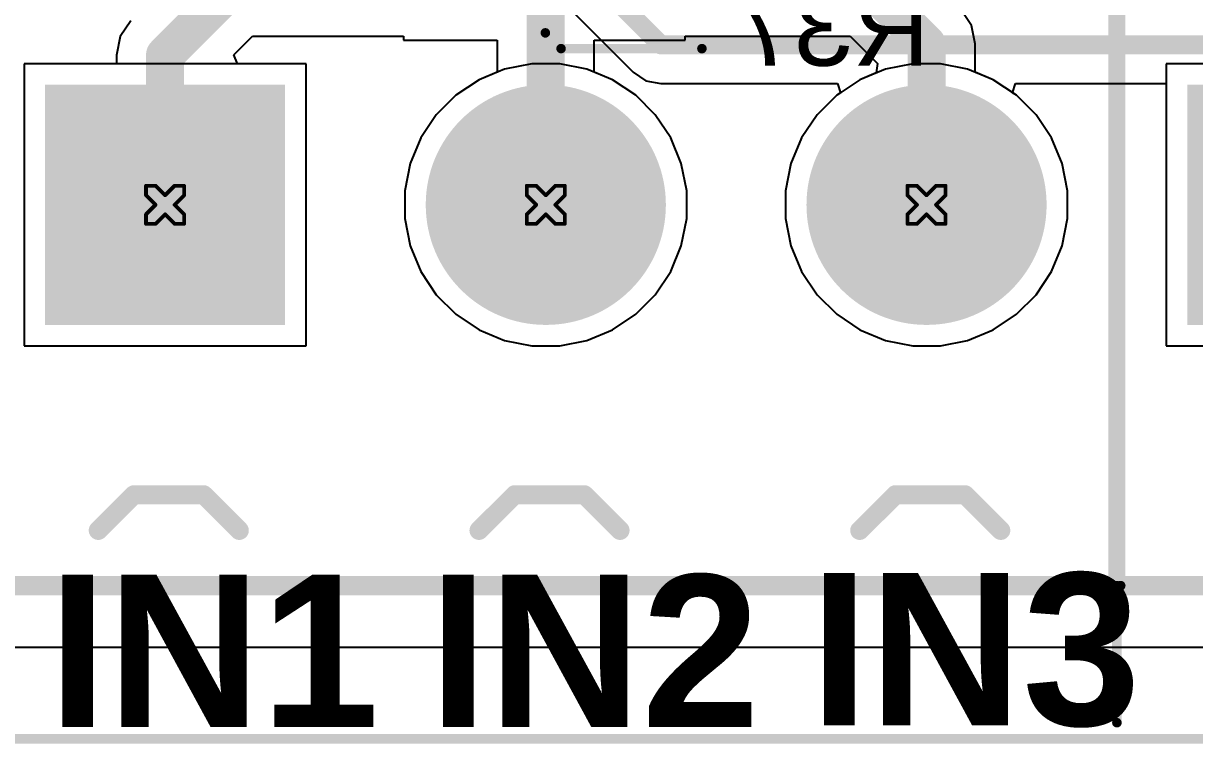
# Model space of a CAD drawing. Header units: inches. Extents: x -21 to 276, y -5 to 220.
# Drawn here: x 26.61 to 42.23, y -4.58 to 5.02 of the extents above; entities that cross this region are included whole.
import ezdxf

# ---------------------------------------------------------------- set-up
doc = ezdxf.new("R2010")
doc.units = ezdxf.units.IN
for name, color, linetype in [('Board_Outline', 216, 'Continuous'), ('Bottom Layer', 5, 'Continuous'), ('Bottom Overlay', 54, 'Continuous'), ('Bottom Solder', 6, 'Continuous'), ('Drill Drawing', 1, 'Continuous'), ('Ground', 16, 'Continuous'), ('Multi-Layer', 9, 'Continuous'), ('Pad Holes', 156, 'Continuous'), ('Power + Signal', 76, 'Continuous'), ('Top Layer', 1, 'Continuous'), ('Top Overlay', 2, 'Continuous'), ('Top Solder', 216, 'Continuous')]:
    doc.layers.add(name, color=color, linetype=linetype)
doc.styles.add('Arial', font='', dxfattribs={"height": 0.2})
doc.styles.add('Arial_Bold', font='', dxfattribs={"height": 0.2})
doc.styles.get('Arial').set_extended_font_data('Arial')
doc.styles.get('Arial_Bold').set_extended_font_data('Arial', bold=True)

# ---------------------------------------------------------------- blocks, each defined once
blk = doc.blocks.new('DB128L_5_08_3P_BK_S_138')
at = {"layer": 'Bottom Layer'}
blk.add_hatch(color=5, dxfattribs=at).paths.add_polyline_path([(-3.58, 1.5), (-3.58, -1.5), (-6.58, -1.5), (-6.58, 1.5)])
h = blk.add_hatch(color=5, dxfattribs=at)
edge = h.paths.add_edge_path()
edge.add_arc((0, 0), 1.5, 0, 360)
h = blk.add_hatch(color=5, dxfattribs=at)
edge = h.paths.add_edge_path()
edge.add_arc((5.08, 0), 1.5, 0, 360)
at = {"layer": 'Bottom Solder'}
blk.add_hatch(color=6, dxfattribs=at).paths.add_polyline_path([(-3.478, 1.602), (-3.478, -1.602), (-6.682, -1.602), (-6.682, 1.602)])
h = blk.add_hatch(color=6, dxfattribs=at)
edge = h.paths.add_edge_path()
edge.add_arc((0, 0), 1.602, 0, 360)
h = blk.add_hatch(color=6, dxfattribs=at)
edge = h.paths.add_edge_path()
edge.add_arc((5.08, 0), 1.602, 0, 360)
at = {"layer": 'Ground'}
blk.add_hatch(color=16, dxfattribs=at).paths.add_polyline_path([(-3.58, 1.5), (-3.58, -1.5), (-6.58, -1.5), (-6.58, 1.5)])
h = blk.add_hatch(color=16, dxfattribs=at)
edge = h.paths.add_edge_path()
edge.add_arc((0, 0), 1.5, 0, 360)
h = blk.add_hatch(color=16, dxfattribs=at)
edge = h.paths.add_edge_path()
edge.add_arc((5.08, 0), 1.5, 0, 360)
at = {"layer": 'Multi-Layer'}
blk.add_hatch(color=9, dxfattribs=at).paths.add_polyline_path([(-3.58, 1.5), (-3.58, -1.5), (-6.58, -1.5), (-6.58, 1.5)])
h = blk.add_hatch(color=9, dxfattribs=at)
edge = h.paths.add_edge_path()
edge.add_arc((0, 0), 1.5, 0, 360)
h = blk.add_hatch(color=9, dxfattribs=at)
edge = h.paths.add_edge_path()
edge.add_arc((5.08, 0), 1.5, 0, 360)
at = {"layer": 'Pad Holes'}
h = blk.add_hatch(color=7, dxfattribs=at)
edge = h.paths.add_edge_path()
edge.add_arc((-5.08, 0), 0.8, 0, 360)
h = blk.add_hatch(color=7, dxfattribs=at)
edge = h.paths.add_edge_path()
edge.add_arc((0, 0), 0.8, 0, 360)
h = blk.add_hatch(color=7, dxfattribs=at)
edge = h.paths.add_edge_path()
edge.add_arc((5.08, 0), 0.8, 0, 360)
at = {"layer": 'Power + Signal'}
blk.add_hatch(color=76, dxfattribs=at).paths.add_polyline_path([(-3.58, 1.5), (-3.58, -1.5), (-6.58, -1.5), (-6.58, 1.5)])
h = blk.add_hatch(color=76, dxfattribs=at)
edge = h.paths.add_edge_path()
edge.add_arc((0, 0), 1.5, 0, 360)
h = blk.add_hatch(color=76, dxfattribs=at)
edge = h.paths.add_edge_path()
edge.add_arc((5.08, 0), 1.5, 0, 360)
at = {"layer": 'Top Layer'}
blk.add_hatch(color=1, dxfattribs=at).paths.add_polyline_path([(-3.58, 1.5), (-3.58, -1.5), (-6.58, -1.5), (-6.58, 1.5)])
h = blk.add_hatch(color=1, dxfattribs=at)
edge = h.paths.add_edge_path()
edge.add_arc((0, 0), 1.5, 0, 360)
h = blk.add_hatch(color=1, dxfattribs=at)
edge = h.paths.add_edge_path()
edge.add_arc((5.08, 0), 1.5, 0, 360)
at = {"layer": 'Top Solder'}
blk.add_hatch(color=216, dxfattribs=at).paths.add_polyline_path([(-3.478, 1.602), (-3.478, -1.602), (-6.682, -1.602), (-6.682, 1.602)])
h = blk.add_hatch(color=216, dxfattribs=at)
edge = h.paths.add_edge_path()
edge.add_arc((0, 0), 1.602, 0, 360)
h = blk.add_hatch(color=216, dxfattribs=at)
edge = h.paths.add_edge_path()
edge.add_arc((5.08, 0), 1.602, 0, 360)
at = {"layer": 'Top Overlay'}
for points in [[(-7.671, -5.08, 0.127, 0.127, 0), (-7.671, 5.131, 0.127, 0.127, 0)], [(-7.671, 5.131, 0.127, 0.127, 0), (7.671, 5.131, 0.127, 0.127, 0)], [(7.671, -5.08, 0.127, 0.127, 0), (7.671, 5.131, 0.127, 0.127, 0)], [(-5.971, -4.343, 0.254, 0.254, 0), (-5.494, -3.867, 0.254, 0.254, 0)], [(-5.494, -3.867, 0.254, 0.254, 0), (-4.566, -3.867, 0.254, 0.254, 0)], [(-4.566, -3.867, 0.254, 0.254, 0), (-4.089, -4.343, 0.254, 0.254, 0)], [(-0.891, -4.343, 0.254, 0.254, 0), (-0.414, -3.867, 0.254, 0.254, 0)], [(-0.414, -3.867, 0.254, 0.254, 0), (0.514, -3.867, 0.254, 0.254, 0)], [(0.514, -3.867, 0.254, 0.254, 0), (0.991, -4.343, 0.254, 0.254, 0)], [(4.189, -4.343, 0.254, 0.254, 0), (4.666, -3.867, 0.254, 0.254, 0)], [(4.666, -3.867, 0.254, 0.254, 0), (5.594, -3.867, 0.254, 0.254, 0)], [(5.594, -3.867, 0.254, 0.254, 0), (6.071, -4.343, 0.254, 0.254, 0)], [(-7.671, -5.08, 0.127, 0.127, 0), (7.671, -5.08, 0.127, 0.127, 0)]]:
    blk.add_lwpolyline(points, format="xyseb", dxfattribs=at)
for points in [[(-7.703, 5.131, 0.0635, 0.0635, 1), (-7.639, 5.131, 0.0635, 0.0635, 1)], [(-7.703, 5.131, 0.0635, 0.0635, 1), (-7.639, 5.131, 0.0635, 0.0635, 1)], [(7.639, 5.131, 0.0635, 0.0635, 1), (7.703, 5.131, 0.0635, 0.0635, 1)], [(7.639, 5.131, 0.0635, 0.0635, 1), (7.703, 5.131, 0.0635, 0.0635, 1)], [(-5.558, -3.867, 0.127, 0.127, 1), (-5.431, -3.867, 0.127, 0.127, 1)], [(-5.558, -3.867, 0.127, 0.127, 1), (-5.431, -3.867, 0.127, 0.127, 1)], [(-4.63, -3.867, 0.127, 0.127, 1), (-4.503, -3.867, 0.127, 0.127, 1)], [(-4.63, -3.867, 0.127, 0.127, 1), (-4.503, -3.867, 0.127, 0.127, 1)], [(-0.478, -3.867, 0.127, 0.127, 1), (-0.351, -3.867, 0.127, 0.127, 1)], [(-0.478, -3.867, 0.127, 0.127, 1), (-0.351, -3.867, 0.127, 0.127, 1)], [(0.45, -3.867, 0.127, 0.127, 1), (0.577, -3.867, 0.127, 0.127, 1)], [(0.45, -3.867, 0.127, 0.127, 1), (0.577, -3.867, 0.127, 0.127, 1)], [(4.602, -3.867, 0.127, 0.127, 1), (4.729, -3.867, 0.127, 0.127, 1)], [(4.602, -3.867, 0.127, 0.127, 1), (4.729, -3.867, 0.127, 0.127, 1)], [(5.53, -3.867, 0.127, 0.127, 1), (5.657, -3.867, 0.127, 0.127, 1)], [(5.53, -3.867, 0.127, 0.127, 1), (5.657, -3.867, 0.127, 0.127, 1)], [(-6.035, -4.343, 0.127, 0.127, 1), (-5.908, -4.343, 0.127, 0.127, 1)], [(-4.153, -4.343, 0.127, 0.127, 1), (-4.026, -4.343, 0.127, 0.127, 1)], [(-0.955, -4.343, 0.127, 0.127, 1), (-0.828, -4.343, 0.127, 0.127, 1)], [(0.927, -4.343, 0.127, 0.127, 1), (1.054, -4.343, 0.127, 0.127, 1)], [(4.125, -4.343, 0.127, 0.127, 1), (4.252, -4.343, 0.127, 0.127, 1)], [(6.007, -4.343, 0.127, 0.127, 1), (6.134, -4.343, 0.127, 0.127, 1)], [(-7.703, -5.08, 0.0635, 0.0635, 1), (-7.639, -5.08, 0.0635, 0.0635, 1)], [(-7.703, -5.08, 0.0635, 0.0635, 1), (-7.639, -5.08, 0.0635, 0.0635, 1)], [(7.639, -5.08, 0.0635, 0.0635, 1), (7.703, -5.08, 0.0635, 0.0635, 1)], [(7.639, -5.08, 0.0635, 0.0635, 1), (7.703, -5.08, 0.0635, 0.0635, 1)]]:
    blk.add_lwpolyline(points, format="xyseb", close=True, dxfattribs=at)
blk = doc.blocks.new('DB128L_5_08_3P_BK_S_139')
at = {"layer": 'Bottom Layer'}
blk.add_hatch(color=5, dxfattribs=at).paths.add_polyline_path([(-3.58, 1.5), (-3.58, -1.5), (-6.58, -1.5), (-6.58, 1.5)])
h = blk.add_hatch(color=5, dxfattribs=at)
edge = h.paths.add_edge_path()
edge.add_arc((0, 0), 1.5, 0, 360)
h = blk.add_hatch(color=5, dxfattribs=at)
edge = h.paths.add_edge_path()
edge.add_arc((5.08, 0), 1.5, 0, 360)
at = {"layer": 'Bottom Solder'}
blk.add_hatch(color=6, dxfattribs=at).paths.add_polyline_path([(-3.478, 1.602), (-3.478, -1.602), (-6.682, -1.602), (-6.682, 1.602)])
h = blk.add_hatch(color=6, dxfattribs=at)
edge = h.paths.add_edge_path()
edge.add_arc((0, 0), 1.602, 0, 360)
h = blk.add_hatch(color=6, dxfattribs=at)
edge = h.paths.add_edge_path()
edge.add_arc((5.08, 0), 1.602, 0, 360)
at = {"layer": 'Ground'}
blk.add_hatch(color=16, dxfattribs=at).paths.add_polyline_path([(-3.58, 1.5), (-3.58, -1.5), (-6.58, -1.5), (-6.58, 1.5)])
h = blk.add_hatch(color=16, dxfattribs=at)
edge = h.paths.add_edge_path()
edge.add_arc((0, 0), 1.5, 0, 360)
h = blk.add_hatch(color=16, dxfattribs=at)
edge = h.paths.add_edge_path()
edge.add_arc((5.08, 0), 1.5, 0, 360)
at = {"layer": 'Multi-Layer'}
blk.add_hatch(color=9, dxfattribs=at).paths.add_polyline_path([(-3.58, 1.5), (-3.58, -1.5), (-6.58, -1.5), (-6.58, 1.5)])
h = blk.add_hatch(color=9, dxfattribs=at)
edge = h.paths.add_edge_path()
edge.add_arc((0, 0), 1.5, 0, 360)
h = blk.add_hatch(color=9, dxfattribs=at)
edge = h.paths.add_edge_path()
edge.add_arc((5.08, 0), 1.5, 0, 360)
at = {"layer": 'Pad Holes'}
h = blk.add_hatch(color=7, dxfattribs=at)
edge = h.paths.add_edge_path()
edge.add_arc((-5.08, 0), 0.8, 0, 360)
h = blk.add_hatch(color=7, dxfattribs=at)
edge = h.paths.add_edge_path()
edge.add_arc((0, 0), 0.8, 0, 360)
h = blk.add_hatch(color=7, dxfattribs=at)
edge = h.paths.add_edge_path()
edge.add_arc((5.08, 0), 0.8, 0, 360)
at = {"layer": 'Power + Signal'}
blk.add_hatch(color=76, dxfattribs=at).paths.add_polyline_path([(-3.58, 1.5), (-3.58, -1.5), (-6.58, -1.5), (-6.58, 1.5)])
h = blk.add_hatch(color=76, dxfattribs=at)
edge = h.paths.add_edge_path()
edge.add_arc((0, 0), 1.5, 0, 360)
h = blk.add_hatch(color=76, dxfattribs=at)
edge = h.paths.add_edge_path()
edge.add_arc((5.08, 0), 1.5, 0, 360)
at = {"layer": 'Top Layer'}
blk.add_hatch(color=1, dxfattribs=at).paths.add_polyline_path([(-3.58, 1.5), (-3.58, -1.5), (-6.58, -1.5), (-6.58, 1.5)])
h = blk.add_hatch(color=1, dxfattribs=at)
edge = h.paths.add_edge_path()
edge.add_arc((0, 0), 1.5, 0, 360)
h = blk.add_hatch(color=1, dxfattribs=at)
edge = h.paths.add_edge_path()
edge.add_arc((5.08, 0), 1.5, 0, 360)
at = {"layer": 'Top Solder'}
blk.add_hatch(color=216, dxfattribs=at).paths.add_polyline_path([(-3.478, 1.602), (-3.478, -1.602), (-6.682, -1.602), (-6.682, 1.602)])
h = blk.add_hatch(color=216, dxfattribs=at)
edge = h.paths.add_edge_path()
edge.add_arc((0, 0), 1.602, 0, 360)
h = blk.add_hatch(color=216, dxfattribs=at)
edge = h.paths.add_edge_path()
edge.add_arc((5.08, 0), 1.602, 0, 360)
at = {"layer": 'Top Overlay'}
for points in [[(-7.671, -5.08, 0.127, 0.127, 0), (-7.671, 5.131, 0.127, 0.127, 0)], [(-7.671, 5.131, 0.127, 0.127, 0), (7.671, 5.131, 0.127, 0.127, 0)], [(7.671, -5.08, 0.127, 0.127, 0), (7.671, 5.131, 0.127, 0.127, 0)], [(-5.971, -4.343, 0.254, 0.254, 0), (-5.494, -3.867, 0.254, 0.254, 0)], [(-5.494, -3.867, 0.254, 0.254, 0), (-4.566, -3.867, 0.254, 0.254, 0)], [(-4.566, -3.867, 0.254, 0.254, 0), (-4.089, -4.343, 0.254, 0.254, 0)], [(-0.891, -4.343, 0.254, 0.254, 0), (-0.414, -3.867, 0.254, 0.254, 0)], [(-0.414, -3.867, 0.254, 0.254, 0), (0.514, -3.867, 0.254, 0.254, 0)], [(0.514, -3.867, 0.254, 0.254, 0), (0.991, -4.343, 0.254, 0.254, 0)], [(4.189, -4.343, 0.254, 0.254, 0), (4.666, -3.867, 0.254, 0.254, 0)], [(4.666, -3.867, 0.254, 0.254, 0), (5.594, -3.867, 0.254, 0.254, 0)], [(5.594, -3.867, 0.254, 0.254, 0), (6.071, -4.343, 0.254, 0.254, 0)], [(-7.671, -5.08, 0.127, 0.127, 0), (7.671, -5.08, 0.127, 0.127, 0)]]:
    blk.add_lwpolyline(points, format="xyseb", dxfattribs=at)
for points in [[(-7.703, 5.131, 0.0635, 0.0635, 1), (-7.639, 5.131, 0.0635, 0.0635, 1)], [(-7.703, 5.131, 0.0635, 0.0635, 1), (-7.639, 5.131, 0.0635, 0.0635, 1)], [(7.639, 5.131, 0.0635, 0.0635, 1), (7.703, 5.131, 0.0635, 0.0635, 1)], [(7.639, 5.131, 0.0635, 0.0635, 1), (7.703, 5.131, 0.0635, 0.0635, 1)], [(-5.558, -3.867, 0.127, 0.127, 1), (-5.431, -3.867, 0.127, 0.127, 1)], [(-5.558, -3.867, 0.127, 0.127, 1), (-5.431, -3.867, 0.127, 0.127, 1)], [(-4.63, -3.867, 0.127, 0.127, 1), (-4.503, -3.867, 0.127, 0.127, 1)], [(-4.63, -3.867, 0.127, 0.127, 1), (-4.503, -3.867, 0.127, 0.127, 1)], [(-0.478, -3.867, 0.127, 0.127, 1), (-0.351, -3.867, 0.127, 0.127, 1)], [(-0.478, -3.867, 0.127, 0.127, 1), (-0.351, -3.867, 0.127, 0.127, 1)], [(0.45, -3.867, 0.127, 0.127, 1), (0.577, -3.867, 0.127, 0.127, 1)], [(0.45, -3.867, 0.127, 0.127, 1), (0.577, -3.867, 0.127, 0.127, 1)], [(4.602, -3.867, 0.127, 0.127, 1), (4.729, -3.867, 0.127, 0.127, 1)], [(4.602, -3.867, 0.127, 0.127, 1), (4.729, -3.867, 0.127, 0.127, 1)], [(5.53, -3.867, 0.127, 0.127, 1), (5.657, -3.867, 0.127, 0.127, 1)], [(5.53, -3.867, 0.127, 0.127, 1), (5.657, -3.867, 0.127, 0.127, 1)], [(-6.035, -4.343, 0.127, 0.127, 1), (-5.908, -4.343, 0.127, 0.127, 1)], [(-4.153, -4.343, 0.127, 0.127, 1), (-4.026, -4.343, 0.127, 0.127, 1)], [(-0.955, -4.343, 0.127, 0.127, 1), (-0.828, -4.343, 0.127, 0.127, 1)], [(0.927, -4.343, 0.127, 0.127, 1), (1.054, -4.343, 0.127, 0.127, 1)], [(4.125, -4.343, 0.127, 0.127, 1), (4.252, -4.343, 0.127, 0.127, 1)], [(6.007, -4.343, 0.127, 0.127, 1), (6.134, -4.343, 0.127, 0.127, 1)], [(-7.703, -5.08, 0.0635, 0.0635, 1), (-7.639, -5.08, 0.0635, 0.0635, 1)], [(-7.703, -5.08, 0.0635, 0.0635, 1), (-7.639, -5.08, 0.0635, 0.0635, 1)], [(7.639, -5.08, 0.0635, 0.0635, 1), (7.703, -5.08, 0.0635, 0.0635, 1)], [(7.639, -5.08, 0.0635, 0.0635, 1), (7.703, -5.08, 0.0635, 0.0635, 1)]]:
    blk.add_lwpolyline(points, format="xyseb", close=True, dxfattribs=at)

msp = doc.modelspace()

# ---------------------------------------------------------------- linework, layer by layer
at = {"layer": 'Board_Outline'}
msp.add_lwpolyline([(-4.499, -4.518, 0.127, 0.127, 0), (109.501, -4.518, 0.127, 0.127, 0)], format="xyseb", dxfattribs=at)
at = {"layer": 'Bottom Layer'}
for p, q in [((39.256, 4.998), (39.116, 5.208)), ((28.04, 5.059), (27.9, 4.849)), ((27.9, 4.849), (27.85, 4.601)), ((29.416, 4.604), (29.666, 4.853)), ((29.666, 4.853), (31.679, 4.853)), ((31.679, 4.853), (31.679, 4.802)), ((35.439, 4.802), (35.439, 4.853)), ((35.439, 4.853), (37.639, 4.853)), ((37.639, 4.853), (38.002, 4.491)), ((39.305, 4.75), (39.256, 4.998)), ((31.679, 4.802), (32.927, 4.802)), ((32.927, 4.802), (32.927, 4.372)), ((34.222, 4.374), (34.222, 4.802)), ((34.222, 4.802), (35.439, 4.802)), ((39.305, 4.373), (39.305, 4.75)), ((27.85, 4.601), (27.85, 4.486)), ((29.465, 4.486), (29.416, 4.604)), ((27.85, 4.486), (26.617, 4.486)), ((26.617, 4.486), (26.617, 0.724)), ((30.379, 4.486), (29.465, 4.486)), ((30.379, 0.724), (30.379, 4.486)), ((38.002, 4.491), (37.988, 4.364)), ((43.09, 4.486), (41.857, 4.486)), ((41.857, 4.486), (41.857, 0.724)), ((32.687, 4.272), (32.379, 4.066)), ((32.927, 4.372), (32.687, 4.272)), ((34.469, 4.272), (34.222, 4.374)), ((34.777, 4.066), (34.469, 4.272)), ((37.767, 4.272), (37.459, 4.066)), ((37.988, 4.364), (37.767, 4.272)), ((39.549, 4.272), (39.305, 4.373)), ((39.857, 4.066), (39.549, 4.272)), ((32.379, 4.066), (32.117, 3.804)), ((35.039, 3.804), (34.777, 4.066)), ((37.459, 4.066), (37.197, 3.804)), ((40.119, 3.804), (39.857, 4.066)), ((32.117, 3.804), (31.911, 3.496)), ((35.245, 3.496), (35.039, 3.804)), ((37.197, 3.804), (36.991, 3.496)), ((40.325, 3.496), (40.119, 3.804)), ((31.911, 3.496), (31.769, 3.154)), ((35.386, 3.154), (35.245, 3.496)), ((36.991, 3.496), (36.849, 3.154)), ((40.466, 3.154), (40.325, 3.496)), ((31.769, 3.154), (31.697, 2.791)), ((35.459, 2.791), (35.386, 3.154)), ((36.849, 3.154), (36.777, 2.791)), ((40.539, 2.791), (40.466, 3.154)), ((31.697, 2.791), (31.697, 2.42)), ((35.459, 2.42), (35.459, 2.791)), ((36.777, 2.791), (36.777, 2.42)), ((40.539, 2.42), (40.539, 2.791)), ((31.697, 2.42), (31.769, 2.057)), ((35.386, 2.057), (35.459, 2.42)), ((36.777, 2.42), (36.849, 2.057)), ((40.466, 2.057), (40.539, 2.42)), ((31.769, 2.057), (31.911, 1.714)), ((35.245, 1.714), (35.386, 2.057)), ((36.849, 2.057), (36.991, 1.714)), ((40.325, 1.714), (40.466, 2.057)), ((31.911, 1.714), (32.117, 1.406)), ((35.039, 1.406), (35.245, 1.714)), ((36.991, 1.714), (37.197, 1.406)), ((40.119, 1.406), (40.325, 1.714)), ((32.117, 1.406), (32.379, 1.144)), ((34.777, 1.144), (35.039, 1.406)), ((37.197, 1.406), (37.459, 1.144)), ((39.857, 1.144), (40.119, 1.406)), ((32.379, 1.144), (32.687, 0.938)), ((34.469, 0.938), (34.777, 1.144)), ((37.459, 1.144), (37.767, 0.938)), ((39.549, 0.938), (39.857, 1.144)), ((32.687, 0.938), (33.029, 0.797)), ((34.126, 0.797), (34.469, 0.938)), ((37.767, 0.938), (38.109, 0.797)), ((39.206, 0.797), (39.549, 0.938)), ((33.029, 0.797), (33.393, 0.724)), ((33.763, 0.724), (34.126, 0.797)), ((38.109, 0.797), (38.473, 0.724)), ((38.843, 0.724), (39.206, 0.797)), ((26.617, 0.724), (30.379, 0.724)), ((33.393, 0.724), (33.763, 0.724)), ((38.473, 0.724), (38.843, 0.724)), ((41.857, 0.724), (45.619, 0.724)), ((102.608, -3.302), (2.395, -3.302))]:
    msp.add_line(p, q, dxfattribs=at)
for points in [[(28.498, 4.601, 0.508, 0.508, 0), (29.397, 5.5, 0.508, 0.508, 0)], [(33.575, 2.608, 0.508, 0.508, 0), (33.575, 5.497, 0.508, 0.508, 0)], [(37.907, 5.5, 0.508, 0.508, 0), (38.658, 4.75, 0.508, 0.508, 0)], [(38.658, 2.605, 0.508, 0.508, 0), (38.658, 4.75, 0.508, 0.508, 0)], [(28.498, 2.605, 0.508, 0.508, 0), (28.498, 4.601, 0.508, 0.508, 0)], [(33.575, 2.608, 0.508, 0.508, 0), (33.578, 2.605, 0.508, 0.508, 0)]]:
    msp.add_lwpolyline(points, format="xyseb", dxfattribs=at)
for points in [[(38.531, 4.75, 0.254, 0.254, 1), (38.785, 4.75, 0.254, 0.254, 1)], [(38.531, 4.75, 0.254, 0.254, 1), (38.785, 4.75, 0.254, 0.254, 1)], [(28.371, 4.601, 0.254, 0.254, 1), (28.625, 4.601, 0.254, 0.254, 1)], [(28.371, 4.601, 0.254, 0.254, 1), (28.625, 4.601, 0.254, 0.254, 1)], [(28.371, 2.605, 0.254, 0.254, 1), (28.625, 2.605, 0.254, 0.254, 1)], [(33.448, 2.608, 0.254, 0.254, 1), (33.702, 2.608, 0.254, 0.254, 1)], [(33.448, 2.608, 0.254, 0.254, 1), (33.702, 2.608, 0.254, 0.254, 1)], [(33.451, 2.605, 0.254, 0.254, 1), (33.705, 2.605, 0.254, 0.254, 1)], [(38.531, 2.605, 0.254, 0.254, 1), (38.785, 2.605, 0.254, 0.254, 1)]]:
    msp.add_lwpolyline(points, format="xyseb", close=True, dxfattribs=at)
at = {"layer": 'Bottom Overlay'}
for points in [[(33.572, 4.898, 0.127, 0.127, 0), (33.572, 5.183, 0.127, 0.127, 0)], [(33.572, 4.898, 0.127, 0.127, 0), (33.782, 4.688, 0.127, 0.127, 0)], [(33.782, 4.688, 0.127, 0.127, 0), (35.661, 4.688, 0.127, 0.127, 0)], [(26.434, -2.475, 0.254, 0.254, 0), (54.265, -2.475, 0.254, 0.254, 0)]]:
    msp.add_lwpolyline(points, format="xyseb", dxfattribs=at)
for points in [[(33.54, 4.898, 0.0635, 0.0635, 1), (33.604, 4.898, 0.0635, 0.0635, 1)], [(33.54, 4.898, 0.0635, 0.0635, 1), (33.604, 4.898, 0.0635, 0.0635, 1)], [(33.75, 4.688, 0.0635, 0.0635, 1), (33.813, 4.688, 0.0635, 0.0635, 1)], [(33.75, 4.688, 0.0635, 0.0635, 1), (33.813, 4.688, 0.0635, 0.0635, 1)], [(35.629, 4.688, 0.0635, 0.0635, 1), (35.693, 4.688, 0.0635, 0.0635, 1)]]:
    msp.add_lwpolyline(points, format="xyseb", close=True, dxfattribs=at)
at = {"layer": 'Drill Drawing'}
for points in [[(28.244, 2.732, 0.0508, 0.0508, 0), (28.244, 2.859, 0.0508, 0.0508, 0)], [(28.244, 2.859, 0.0508, 0.0508, 0), (28.371, 2.859, 0.0508, 0.0508, 0)], [(28.371, 2.859, 0.0508, 0.0508, 0), (28.498, 2.732, 0.0508, 0.0508, 0)], [(28.498, 2.732, 0.0508, 0.0508, 0), (28.625, 2.859, 0.0508, 0.0508, 0)], [(28.625, 2.859, 0.0508, 0.0508, 0), (28.752, 2.859, 0.0508, 0.0508, 0)], [(28.752, 2.732, 0.0508, 0.0508, 0), (28.752, 2.859, 0.0508, 0.0508, 0)], [(33.324, 2.732, 0.0508, 0.0508, 0), (33.324, 2.859, 0.0508, 0.0508, 0)], [(33.324, 2.859, 0.0508, 0.0508, 0), (33.451, 2.859, 0.0508, 0.0508, 0)], [(33.451, 2.859, 0.0508, 0.0508, 0), (33.578, 2.732, 0.0508, 0.0508, 0)], [(33.578, 2.732, 0.0508, 0.0508, 0), (33.705, 2.859, 0.0508, 0.0508, 0)], [(33.705, 2.859, 0.0508, 0.0508, 0), (33.832, 2.859, 0.0508, 0.0508, 0)], [(33.832, 2.732, 0.0508, 0.0508, 0), (33.832, 2.859, 0.0508, 0.0508, 0)], [(38.404, 2.732, 0.0508, 0.0508, 0), (38.404, 2.859, 0.0508, 0.0508, 0)], [(38.404, 2.859, 0.0508, 0.0508, 0), (38.531, 2.859, 0.0508, 0.0508, 0)], [(38.531, 2.859, 0.0508, 0.0508, 0), (38.658, 2.732, 0.0508, 0.0508, 0)], [(38.658, 2.732, 0.0508, 0.0508, 0), (38.785, 2.859, 0.0508, 0.0508, 0)], [(38.785, 2.859, 0.0508, 0.0508, 0), (38.912, 2.859, 0.0508, 0.0508, 0)], [(38.912, 2.732, 0.0508, 0.0508, 0), (38.912, 2.859, 0.0508, 0.0508, 0)], [(28.244, 2.732, 0.0508, 0.0508, 0), (28.371, 2.605, 0.0508, 0.0508, 0)], [(28.625, 2.605, 0.0508, 0.0508, 0), (28.752, 2.732, 0.0508, 0.0508, 0)], [(33.324, 2.732, 0.0508, 0.0508, 0), (33.451, 2.605, 0.0508, 0.0508, 0)], [(33.705, 2.605, 0.0508, 0.0508, 0), (33.832, 2.732, 0.0508, 0.0508, 0)], [(38.404, 2.732, 0.0508, 0.0508, 0), (38.531, 2.605, 0.0508, 0.0508, 0)], [(38.785, 2.605, 0.0508, 0.0508, 0), (38.912, 2.732, 0.0508, 0.0508, 0)], [(28.244, 2.478, 0.0508, 0.0508, 0), (28.371, 2.605, 0.0508, 0.0508, 0)], [(28.244, 2.351, 0.0508, 0.0508, 0), (28.244, 2.478, 0.0508, 0.0508, 0)], [(28.371, 2.351, 0.0508, 0.0508, 0), (28.498, 2.478, 0.0508, 0.0508, 0)], [(28.498, 2.478, 0.0508, 0.0508, 0), (28.625, 2.351, 0.0508, 0.0508, 0)], [(28.625, 2.605, 0.0508, 0.0508, 0), (28.752, 2.478, 0.0508, 0.0508, 0)], [(28.752, 2.351, 0.0508, 0.0508, 0), (28.752, 2.478, 0.0508, 0.0508, 0)], [(33.324, 2.478, 0.0508, 0.0508, 0), (33.451, 2.605, 0.0508, 0.0508, 0)], [(33.324, 2.351, 0.0508, 0.0508, 0), (33.324, 2.478, 0.0508, 0.0508, 0)], [(33.451, 2.351, 0.0508, 0.0508, 0), (33.578, 2.478, 0.0508, 0.0508, 0)], [(33.578, 2.478, 0.0508, 0.0508, 0), (33.705, 2.351, 0.0508, 0.0508, 0)], [(33.705, 2.605, 0.0508, 0.0508, 0), (33.832, 2.478, 0.0508, 0.0508, 0)], [(33.832, 2.351, 0.0508, 0.0508, 0), (33.832, 2.478, 0.0508, 0.0508, 0)], [(38.404, 2.478, 0.0508, 0.0508, 0), (38.531, 2.605, 0.0508, 0.0508, 0)], [(38.404, 2.351, 0.0508, 0.0508, 0), (38.404, 2.478, 0.0508, 0.0508, 0)], [(38.531, 2.351, 0.0508, 0.0508, 0), (38.658, 2.478, 0.0508, 0.0508, 0)], [(38.658, 2.478, 0.0508, 0.0508, 0), (38.785, 2.351, 0.0508, 0.0508, 0)], [(38.785, 2.605, 0.0508, 0.0508, 0), (38.912, 2.478, 0.0508, 0.0508, 0)], [(38.912, 2.351, 0.0508, 0.0508, 0), (38.912, 2.478, 0.0508, 0.0508, 0)], [(28.244, 2.351, 0.0508, 0.0508, 0), (28.371, 2.351, 0.0508, 0.0508, 0)], [(28.625, 2.351, 0.0508, 0.0508, 0), (28.752, 2.351, 0.0508, 0.0508, 0)], [(33.324, 2.351, 0.0508, 0.0508, 0), (33.451, 2.351, 0.0508, 0.0508, 0)], [(33.705, 2.351, 0.0508, 0.0508, 0), (33.832, 2.351, 0.0508, 0.0508, 0)], [(38.404, 2.351, 0.0508, 0.0508, 0), (38.531, 2.351, 0.0508, 0.0508, 0)], [(38.785, 2.351, 0.0508, 0.0508, 0), (38.912, 2.351, 0.0508, 0.0508, 0)]]:
    msp.add_lwpolyline(points, format="xyseb", dxfattribs=at)
for points in [[(28.231, 2.859, 0.0254, 0.0254, 1), (28.256, 2.859, 0.0254, 0.0254, 1)], [(28.231, 2.859, 0.0254, 0.0254, 1), (28.256, 2.859, 0.0254, 0.0254, 1)], [(28.358, 2.859, 0.0254, 0.0254, 1), (28.383, 2.859, 0.0254, 0.0254, 1)], [(28.358, 2.859, 0.0254, 0.0254, 1), (28.383, 2.859, 0.0254, 0.0254, 1)], [(28.612, 2.859, 0.0254, 0.0254, 1), (28.637, 2.859, 0.0254, 0.0254, 1)], [(28.612, 2.859, 0.0254, 0.0254, 1), (28.637, 2.859, 0.0254, 0.0254, 1)], [(28.739, 2.859, 0.0254, 0.0254, 1), (28.764, 2.859, 0.0254, 0.0254, 1)], [(28.739, 2.859, 0.0254, 0.0254, 1), (28.764, 2.859, 0.0254, 0.0254, 1)], [(33.311, 2.859, 0.0254, 0.0254, 1), (33.336, 2.859, 0.0254, 0.0254, 1)], [(33.311, 2.859, 0.0254, 0.0254, 1), (33.336, 2.859, 0.0254, 0.0254, 1)], [(33.438, 2.859, 0.0254, 0.0254, 1), (33.463, 2.859, 0.0254, 0.0254, 1)], [(33.438, 2.859, 0.0254, 0.0254, 1), (33.463, 2.859, 0.0254, 0.0254, 1)], [(33.692, 2.859, 0.0254, 0.0254, 1), (33.717, 2.859, 0.0254, 0.0254, 1)], [(33.692, 2.859, 0.0254, 0.0254, 1), (33.717, 2.859, 0.0254, 0.0254, 1)], [(33.819, 2.859, 0.0254, 0.0254, 1), (33.844, 2.859, 0.0254, 0.0254, 1)], [(33.819, 2.859, 0.0254, 0.0254, 1), (33.844, 2.859, 0.0254, 0.0254, 1)], [(38.391, 2.859, 0.0254, 0.0254, 1), (38.416, 2.859, 0.0254, 0.0254, 1)], [(38.391, 2.859, 0.0254, 0.0254, 1), (38.416, 2.859, 0.0254, 0.0254, 1)], [(38.518, 2.859, 0.0254, 0.0254, 1), (38.543, 2.859, 0.0254, 0.0254, 1)], [(38.518, 2.859, 0.0254, 0.0254, 1), (38.543, 2.859, 0.0254, 0.0254, 1)], [(38.772, 2.859, 0.0254, 0.0254, 1), (38.797, 2.859, 0.0254, 0.0254, 1)], [(38.772, 2.859, 0.0254, 0.0254, 1), (38.797, 2.859, 0.0254, 0.0254, 1)], [(38.899, 2.859, 0.0254, 0.0254, 1), (38.924, 2.859, 0.0254, 0.0254, 1)], [(38.899, 2.859, 0.0254, 0.0254, 1), (38.924, 2.859, 0.0254, 0.0254, 1)], [(28.231, 2.732, 0.0254, 0.0254, 1), (28.256, 2.732, 0.0254, 0.0254, 1)], [(28.231, 2.732, 0.0254, 0.0254, 1), (28.256, 2.732, 0.0254, 0.0254, 1)], [(28.485, 2.732, 0.0254, 0.0254, 1), (28.51, 2.732, 0.0254, 0.0254, 1)], [(28.485, 2.732, 0.0254, 0.0254, 1), (28.51, 2.732, 0.0254, 0.0254, 1)], [(28.739, 2.732, 0.0254, 0.0254, 1), (28.764, 2.732, 0.0254, 0.0254, 1)], [(28.739, 2.732, 0.0254, 0.0254, 1), (28.764, 2.732, 0.0254, 0.0254, 1)], [(33.311, 2.732, 0.0254, 0.0254, 1), (33.336, 2.732, 0.0254, 0.0254, 1)], [(33.311, 2.732, 0.0254, 0.0254, 1), (33.336, 2.732, 0.0254, 0.0254, 1)], [(33.565, 2.732, 0.0254, 0.0254, 1), (33.59, 2.732, 0.0254, 0.0254, 1)], [(33.565, 2.732, 0.0254, 0.0254, 1), (33.59, 2.732, 0.0254, 0.0254, 1)], [(33.819, 2.732, 0.0254, 0.0254, 1), (33.844, 2.732, 0.0254, 0.0254, 1)], [(33.819, 2.732, 0.0254, 0.0254, 1), (33.844, 2.732, 0.0254, 0.0254, 1)], [(38.391, 2.732, 0.0254, 0.0254, 1), (38.416, 2.732, 0.0254, 0.0254, 1)], [(38.391, 2.732, 0.0254, 0.0254, 1), (38.416, 2.732, 0.0254, 0.0254, 1)], [(38.645, 2.732, 0.0254, 0.0254, 1), (38.67, 2.732, 0.0254, 0.0254, 1)], [(38.645, 2.732, 0.0254, 0.0254, 1), (38.67, 2.732, 0.0254, 0.0254, 1)], [(38.899, 2.732, 0.0254, 0.0254, 1), (38.924, 2.732, 0.0254, 0.0254, 1)], [(38.899, 2.732, 0.0254, 0.0254, 1), (38.924, 2.732, 0.0254, 0.0254, 1)], [(28.231, 2.478, 0.0254, 0.0254, 1), (28.256, 2.478, 0.0254, 0.0254, 1)], [(28.231, 2.478, 0.0254, 0.0254, 1), (28.256, 2.478, 0.0254, 0.0254, 1)], [(28.358, 2.605, 0.0254, 0.0254, 1), (28.383, 2.605, 0.0254, 0.0254, 1)], [(28.358, 2.605, 0.0254, 0.0254, 1), (28.383, 2.605, 0.0254, 0.0254, 1)], [(28.485, 2.478, 0.0254, 0.0254, 1), (28.51, 2.478, 0.0254, 0.0254, 1)], [(28.485, 2.478, 0.0254, 0.0254, 1), (28.51, 2.478, 0.0254, 0.0254, 1)], [(28.612, 2.605, 0.0254, 0.0254, 1), (28.637, 2.605, 0.0254, 0.0254, 1)], [(28.612, 2.605, 0.0254, 0.0254, 1), (28.637, 2.605, 0.0254, 0.0254, 1)], [(28.739, 2.478, 0.0254, 0.0254, 1), (28.764, 2.478, 0.0254, 0.0254, 1)], [(28.739, 2.478, 0.0254, 0.0254, 1), (28.764, 2.478, 0.0254, 0.0254, 1)], [(33.311, 2.478, 0.0254, 0.0254, 1), (33.336, 2.478, 0.0254, 0.0254, 1)], [(33.311, 2.478, 0.0254, 0.0254, 1), (33.336, 2.478, 0.0254, 0.0254, 1)], [(33.438, 2.605, 0.0254, 0.0254, 1), (33.463, 2.605, 0.0254, 0.0254, 1)], [(33.438, 2.605, 0.0254, 0.0254, 1), (33.463, 2.605, 0.0254, 0.0254, 1)], [(33.565, 2.478, 0.0254, 0.0254, 1), (33.59, 2.478, 0.0254, 0.0254, 1)], [(33.565, 2.478, 0.0254, 0.0254, 1), (33.59, 2.478, 0.0254, 0.0254, 1)], [(33.692, 2.605, 0.0254, 0.0254, 1), (33.717, 2.605, 0.0254, 0.0254, 1)], [(33.692, 2.605, 0.0254, 0.0254, 1), (33.717, 2.605, 0.0254, 0.0254, 1)], [(33.819, 2.478, 0.0254, 0.0254, 1), (33.844, 2.478, 0.0254, 0.0254, 1)], [(33.819, 2.478, 0.0254, 0.0254, 1), (33.844, 2.478, 0.0254, 0.0254, 1)], [(38.391, 2.478, 0.0254, 0.0254, 1), (38.416, 2.478, 0.0254, 0.0254, 1)], [(38.391, 2.478, 0.0254, 0.0254, 1), (38.416, 2.478, 0.0254, 0.0254, 1)], [(38.518, 2.605, 0.0254, 0.0254, 1), (38.543, 2.605, 0.0254, 0.0254, 1)], [(38.518, 2.605, 0.0254, 0.0254, 1), (38.543, 2.605, 0.0254, 0.0254, 1)], [(38.645, 2.478, 0.0254, 0.0254, 1), (38.67, 2.478, 0.0254, 0.0254, 1)], [(38.645, 2.478, 0.0254, 0.0254, 1), (38.67, 2.478, 0.0254, 0.0254, 1)], [(38.772, 2.605, 0.0254, 0.0254, 1), (38.797, 2.605, 0.0254, 0.0254, 1)], [(38.772, 2.605, 0.0254, 0.0254, 1), (38.797, 2.605, 0.0254, 0.0254, 1)], [(38.899, 2.478, 0.0254, 0.0254, 1), (38.924, 2.478, 0.0254, 0.0254, 1)], [(38.899, 2.478, 0.0254, 0.0254, 1), (38.924, 2.478, 0.0254, 0.0254, 1)], [(28.231, 2.351, 0.0254, 0.0254, 1), (28.256, 2.351, 0.0254, 0.0254, 1)], [(28.231, 2.351, 0.0254, 0.0254, 1), (28.256, 2.351, 0.0254, 0.0254, 1)], [(28.358, 2.351, 0.0254, 0.0254, 1), (28.383, 2.351, 0.0254, 0.0254, 1)], [(28.358, 2.351, 0.0254, 0.0254, 1), (28.383, 2.351, 0.0254, 0.0254, 1)], [(28.612, 2.351, 0.0254, 0.0254, 1), (28.637, 2.351, 0.0254, 0.0254, 1)], [(28.612, 2.351, 0.0254, 0.0254, 1), (28.637, 2.351, 0.0254, 0.0254, 1)], [(28.739, 2.351, 0.0254, 0.0254, 1), (28.764, 2.351, 0.0254, 0.0254, 1)], [(28.739, 2.351, 0.0254, 0.0254, 1), (28.764, 2.351, 0.0254, 0.0254, 1)], [(33.311, 2.351, 0.0254, 0.0254, 1), (33.336, 2.351, 0.0254, 0.0254, 1)], [(33.311, 2.351, 0.0254, 0.0254, 1), (33.336, 2.351, 0.0254, 0.0254, 1)], [(33.438, 2.351, 0.0254, 0.0254, 1), (33.463, 2.351, 0.0254, 0.0254, 1)], [(33.438, 2.351, 0.0254, 0.0254, 1), (33.463, 2.351, 0.0254, 0.0254, 1)], [(33.692, 2.351, 0.0254, 0.0254, 1), (33.717, 2.351, 0.0254, 0.0254, 1)], [(33.692, 2.351, 0.0254, 0.0254, 1), (33.717, 2.351, 0.0254, 0.0254, 1)], [(33.819, 2.351, 0.0254, 0.0254, 1), (33.844, 2.351, 0.0254, 0.0254, 1)], [(33.819, 2.351, 0.0254, 0.0254, 1), (33.844, 2.351, 0.0254, 0.0254, 1)], [(38.391, 2.351, 0.0254, 0.0254, 1), (38.416, 2.351, 0.0254, 0.0254, 1)], [(38.391, 2.351, 0.0254, 0.0254, 1), (38.416, 2.351, 0.0254, 0.0254, 1)], [(38.518, 2.351, 0.0254, 0.0254, 1), (38.543, 2.351, 0.0254, 0.0254, 1)], [(38.518, 2.351, 0.0254, 0.0254, 1), (38.543, 2.351, 0.0254, 0.0254, 1)], [(38.772, 2.351, 0.0254, 0.0254, 1), (38.797, 2.351, 0.0254, 0.0254, 1)], [(38.772, 2.351, 0.0254, 0.0254, 1), (38.797, 2.351, 0.0254, 0.0254, 1)], [(38.899, 2.351, 0.0254, 0.0254, 1), (38.924, 2.351, 0.0254, 0.0254, 1)], [(38.899, 2.351, 0.0254, 0.0254, 1), (38.924, 2.351, 0.0254, 0.0254, 1)]]:
    msp.add_lwpolyline(points, format="xyseb", close=True, dxfattribs=at)
at = {"layer": 'Ground'}
for p, q in [((30.379, 4.486), (26.617, 4.486)), ((26.617, 4.486), (26.617, 0.724)), ((30.379, 0.724), (30.379, 4.486)), ((33.029, 4.414), (32.687, 4.272)), ((33.393, 4.486), (33.029, 4.414)), ((33.763, 4.486), (33.393, 4.486)), ((34.126, 4.414), (33.763, 4.486)), ((34.469, 4.272), (34.126, 4.414)), ((38.109, 4.414), (37.767, 4.272)), ((38.473, 4.486), (38.109, 4.414)), ((38.843, 4.486), (38.473, 4.486)), ((39.206, 4.414), (38.843, 4.486)), ((39.549, 4.272), (39.206, 4.414)), ((45.619, 4.486), (41.857, 4.486)), ((41.857, 4.486), (41.857, 0.724)), ((32.687, 4.272), (32.379, 4.066)), ((34.777, 4.066), (34.469, 4.272)), ((37.767, 4.272), (37.459, 4.066)), ((39.857, 4.066), (39.549, 4.272)), ((32.379, 4.066), (32.117, 3.804)), ((35.039, 3.804), (34.777, 4.066)), ((37.459, 4.066), (37.197, 3.804)), ((40.119, 3.804), (39.857, 4.066)), ((32.117, 3.804), (31.911, 3.496)), ((35.245, 3.496), (35.039, 3.804)), ((37.197, 3.804), (36.991, 3.496)), ((40.325, 3.496), (40.119, 3.804)), ((31.911, 3.496), (31.769, 3.154)), ((35.386, 3.154), (35.245, 3.496)), ((36.991, 3.496), (36.849, 3.154)), ((40.466, 3.154), (40.325, 3.496)), ((31.769, 3.154), (31.697, 2.791)), ((35.459, 2.791), (35.386, 3.154)), ((36.849, 3.154), (36.777, 2.791)), ((40.539, 2.791), (40.466, 3.154)), ((31.697, 2.791), (31.697, 2.42)), ((35.459, 2.42), (35.459, 2.791)), ((36.777, 2.791), (36.777, 2.42)), ((40.539, 2.42), (40.539, 2.791)), ((31.697, 2.42), (31.769, 2.057)), ((35.386, 2.057), (35.459, 2.42)), ((36.777, 2.42), (36.849, 2.057)), ((40.466, 2.057), (40.539, 2.42)), ((31.769, 2.057), (31.911, 1.714)), ((35.245, 1.714), (35.386, 2.057)), ((36.849, 2.057), (36.991, 1.714)), ((40.325, 1.714), (40.466, 2.057)), ((31.911, 1.714), (32.117, 1.406)), ((35.039, 1.406), (35.245, 1.714)), ((36.991, 1.714), (37.197, 1.406)), ((40.119, 1.406), (40.325, 1.714)), ((32.117, 1.406), (32.379, 1.144)), ((34.777, 1.144), (35.039, 1.406)), ((37.197, 1.406), (37.459, 1.144)), ((39.857, 1.144), (40.119, 1.406)), ((32.379, 1.144), (32.687, 0.938)), ((34.469, 0.938), (34.777, 1.144)), ((37.459, 1.144), (37.767, 0.938)), ((39.549, 0.938), (39.857, 1.144)), ((32.687, 0.938), (33.029, 0.797)), ((34.126, 0.797), (34.469, 0.938)), ((37.767, 0.938), (38.109, 0.797)), ((39.206, 0.797), (39.549, 0.938)), ((33.029, 0.797), (33.393, 0.724)), ((33.763, 0.724), (34.126, 0.797)), ((38.109, 0.797), (38.473, 0.724)), ((38.843, 0.724), (39.206, 0.797)), ((26.617, 0.724), (30.379, 0.724)), ((33.393, 0.724), (33.763, 0.724)), ((38.473, 0.724), (38.843, 0.724)), ((41.857, 0.724), (45.619, 0.724)), ((102.608, -3.302), (2.395, -3.302))]:
    msp.add_line(p, q, dxfattribs=at)
at = {"layer": 'Power + Signal'}
for p, q in [((30.379, 4.486), (26.617, 4.486)), ((26.617, 4.486), (26.617, 0.724)), ((30.379, 0.724), (30.379, 4.486)), ((33.029, 4.414), (32.687, 4.272)), ((33.393, 4.486), (33.029, 4.414)), ((33.763, 4.486), (33.393, 4.486)), ((34.126, 4.414), (33.763, 4.486)), ((34.469, 4.272), (34.126, 4.414)), ((38.109, 4.414), (37.767, 4.272)), ((38.473, 4.486), (38.109, 4.414)), ((38.843, 4.486), (38.473, 4.486)), ((39.206, 4.414), (38.843, 4.486)), ((39.549, 4.272), (39.206, 4.414)), ((45.619, 4.486), (41.857, 4.486)), ((41.857, 4.486), (41.857, 0.724)), ((32.687, 4.272), (32.379, 4.066)), ((34.777, 4.066), (34.469, 4.272)), ((37.767, 4.272), (37.459, 4.066)), ((39.857, 4.066), (39.549, 4.272)), ((32.379, 4.066), (32.117, 3.804)), ((35.039, 3.804), (34.777, 4.066)), ((37.459, 4.066), (37.197, 3.804)), ((40.119, 3.804), (39.857, 4.066)), ((32.117, 3.804), (31.911, 3.496)), ((35.245, 3.496), (35.039, 3.804)), ((37.197, 3.804), (36.991, 3.496)), ((40.325, 3.496), (40.119, 3.804)), ((31.911, 3.496), (31.769, 3.154)), ((35.386, 3.154), (35.245, 3.496)), ((36.991, 3.496), (36.849, 3.154)), ((40.466, 3.154), (40.325, 3.496)), ((31.769, 3.154), (31.697, 2.791)), ((35.459, 2.791), (35.386, 3.154)), ((36.849, 3.154), (36.777, 2.791)), ((40.539, 2.791), (40.466, 3.154)), ((31.697, 2.791), (31.697, 2.42)), ((35.459, 2.42), (35.459, 2.791)), ((36.777, 2.791), (36.777, 2.42)), ((40.539, 2.42), (40.539, 2.791)), ((31.697, 2.42), (31.769, 2.057)), ((35.386, 2.057), (35.459, 2.42)), ((36.777, 2.42), (36.849, 2.057)), ((40.466, 2.057), (40.539, 2.42)), ((31.769, 2.057), (31.911, 1.714)), ((35.245, 1.714), (35.386, 2.057)), ((36.849, 2.057), (36.991, 1.714)), ((40.325, 1.714), (40.466, 2.057)), ((31.911, 1.714), (32.117, 1.406)), ((35.039, 1.406), (35.245, 1.714)), ((36.991, 1.714), (37.197, 1.406)), ((40.119, 1.406), (40.325, 1.714)), ((32.117, 1.406), (32.379, 1.144)), ((34.777, 1.144), (35.039, 1.406)), ((37.197, 1.406), (37.459, 1.144)), ((39.857, 1.144), (40.119, 1.406)), ((32.379, 1.144), (32.687, 0.938)), ((34.469, 0.938), (34.777, 1.144)), ((37.459, 1.144), (37.767, 0.938)), ((39.549, 0.938), (39.857, 1.144)), ((32.687, 0.938), (33.029, 0.797)), ((34.126, 0.797), (34.469, 0.938)), ((37.767, 0.938), (38.109, 0.797)), ((39.206, 0.797), (39.549, 0.938)), ((33.029, 0.797), (33.393, 0.724)), ((33.763, 0.724), (34.126, 0.797)), ((38.109, 0.797), (38.473, 0.724)), ((38.843, 0.724), (39.206, 0.797)), ((26.617, 0.724), (30.379, 0.724)), ((33.393, 0.724), (33.763, 0.724)), ((38.473, 0.724), (38.843, 0.724)), ((41.857, 0.724), (45.619, 0.724)), ((102.608, -3.302), (2.395, -3.302))]:
    msp.add_line(p, q, dxfattribs=at)
at = {"layer": 'Top Layer'}
for p, q in [((32.326, 6.792), (34.745, 4.373)), ((30.379, 4.486), (26.617, 4.486)), ((26.617, 4.486), (26.617, 0.724)), ((30.379, 0.724), (30.379, 4.486)), ((33.029, 4.414), (32.687, 4.272)), ((33.393, 4.486), (33.029, 4.414)), ((33.763, 4.486), (33.393, 4.486)), ((34.126, 4.414), (33.763, 4.486)), ((34.469, 4.272), (34.126, 4.414)), ((32.687, 4.272), (32.379, 4.066)), ((34.777, 4.066), (34.469, 4.272)), ((34.745, 4.373), (34.913, 4.26)), ((34.913, 4.26), (35.112, 4.221)), ((35.112, 4.221), (37.471, 4.221)), ((37.471, 4.221), (37.508, 4.1)), ((39.807, 4.1), (39.844, 4.221)), ((39.844, 4.221), (41.857, 4.221)), ((41.857, 4.221), (41.857, 0.724)), ((32.379, 4.066), (32.117, 3.804)), ((35.039, 3.804), (34.777, 4.066)), ((37.459, 4.066), (37.197, 3.804)), ((37.508, 4.1), (37.459, 4.066)), ((39.857, 4.066), (39.807, 4.1)), ((40.119, 3.804), (39.857, 4.066)), ((32.117, 3.804), (31.911, 3.496)), ((35.245, 3.496), (35.039, 3.804)), ((37.197, 3.804), (36.991, 3.496)), ((40.325, 3.496), (40.119, 3.804)), ((31.911, 3.496), (31.769, 3.154)), ((35.386, 3.154), (35.245, 3.496)), ((36.991, 3.496), (36.849, 3.154)), ((40.466, 3.154), (40.325, 3.496)), ((31.769, 3.154), (31.697, 2.791)), ((35.459, 2.791), (35.386, 3.154)), ((36.849, 3.154), (36.777, 2.791)), ((40.539, 2.791), (40.466, 3.154)), ((31.697, 2.791), (31.697, 2.42)), ((35.459, 2.42), (35.459, 2.791)), ((36.777, 2.791), (36.777, 2.42)), ((40.539, 2.42), (40.539, 2.791)), ((31.697, 2.42), (31.769, 2.057)), ((35.386, 2.057), (35.459, 2.42)), ((36.777, 2.42), (36.849, 2.057)), ((40.466, 2.057), (40.539, 2.42)), ((31.769, 2.057), (31.911, 1.714)), ((35.245, 1.714), (35.386, 2.057)), ((36.849, 2.057), (36.991, 1.714)), ((40.325, 1.714), (40.466, 2.057)), ((31.911, 1.714), (32.117, 1.406)), ((35.039, 1.406), (35.245, 1.714)), ((36.991, 1.714), (37.197, 1.406)), ((40.119, 1.406), (40.325, 1.714)), ((32.117, 1.406), (32.379, 1.144)), ((34.777, 1.144), (35.039, 1.406)), ((37.197, 1.406), (37.459, 1.144)), ((39.857, 1.144), (40.119, 1.406)), ((32.379, 1.144), (32.687, 0.938)), ((34.469, 0.938), (34.777, 1.144)), ((37.459, 1.144), (37.767, 0.938)), ((39.549, 0.938), (39.857, 1.144)), ((32.687, 0.938), (33.029, 0.797)), ((34.126, 0.797), (34.469, 0.938)), ((37.767, 0.938), (38.109, 0.797)), ((39.206, 0.797), (39.549, 0.938)), ((33.029, 0.797), (33.393, 0.724)), ((33.763, 0.724), (34.126, 0.797)), ((38.109, 0.797), (38.473, 0.724)), ((38.843, 0.724), (39.206, 0.797)), ((26.617, 0.724), (30.379, 0.724)), ((33.393, 0.724), (33.763, 0.724)), ((38.473, 0.724), (38.843, 0.724)), ((41.857, 0.724), (45.619, 0.724)), ((102.608, -3.302), (2.395, -3.302))]:
    msp.add_line(p, q, dxfattribs=at)
for points in [[(32.378, 7.473, 0.254, 0.254, 0), (35.112, 4.739, 0.254, 0.254, 0)], [(35.112, 4.739, 0.254, 0.254, 0), (58.643, 4.739, 0.254, 0.254, 0)]]:
    msp.add_lwpolyline(points, format="xyseb", dxfattribs=at)
msp.add_lwpolyline([(35.048, 4.739, 0.127, 0.127, 1), (35.175, 4.739, 0.127, 0.127, 1)], format="xyseb", close=True, dxfattribs=at)
msp.add_lwpolyline([(35.048, 4.739, 0.127, 0.127, 1), (35.175, 4.739, 0.127, 0.127, 1)], format="xyseb", close=True, dxfattribs=at)
at = {"layer": 'Top Overlay'}
msp.add_lwpolyline([(41.198, -4.303, 0.127, 0.127, 0), (41.198, -2.475, 0.127, 0.127, 0)], format="xyseb", dxfattribs=at)
for points in [[(41.166, -2.475, 0.0635, 0.0635, 1), (41.23, -2.475, 0.0635, 0.0635, 1)], [(41.166, -4.303, 0.0635, 0.0635, 1), (41.23, -4.303, 0.0635, 0.0635, 1)]]:
    msp.add_lwpolyline(points, format="xyseb", close=True, dxfattribs=at)

# ---------------------------------------------------------------- block references
for name, p in [('DB128L_5_08_3P_BK_S_139', (33.578, 2.605)), ('DB128L_5_08_3P_BK_S_138', (48.818, 2.605))]:
    msp.add_blockref(name, p)

# ---------------------------------------------------------------- texts
at = {"layer": 'Bottom Overlay', "style": 'Arial', "text_generation_flag": 2}
msp.add_text('R37', height=1.016, dxfattribs=at).set_placement((38.702, 4.46))
at = {"layer": 'Top Overlay', "style": 'Arial_Bold'}
for s, p in [('IN1', (26.938, -4.362)), ('IN2', (32.018, -4.362)), ('IN3', (37.098, -4.338))]:
    msp.add_text(s, height=2.032, rotation=360, dxfattribs=at).set_placement(p)

doc.saveas('drawing.dxf')
